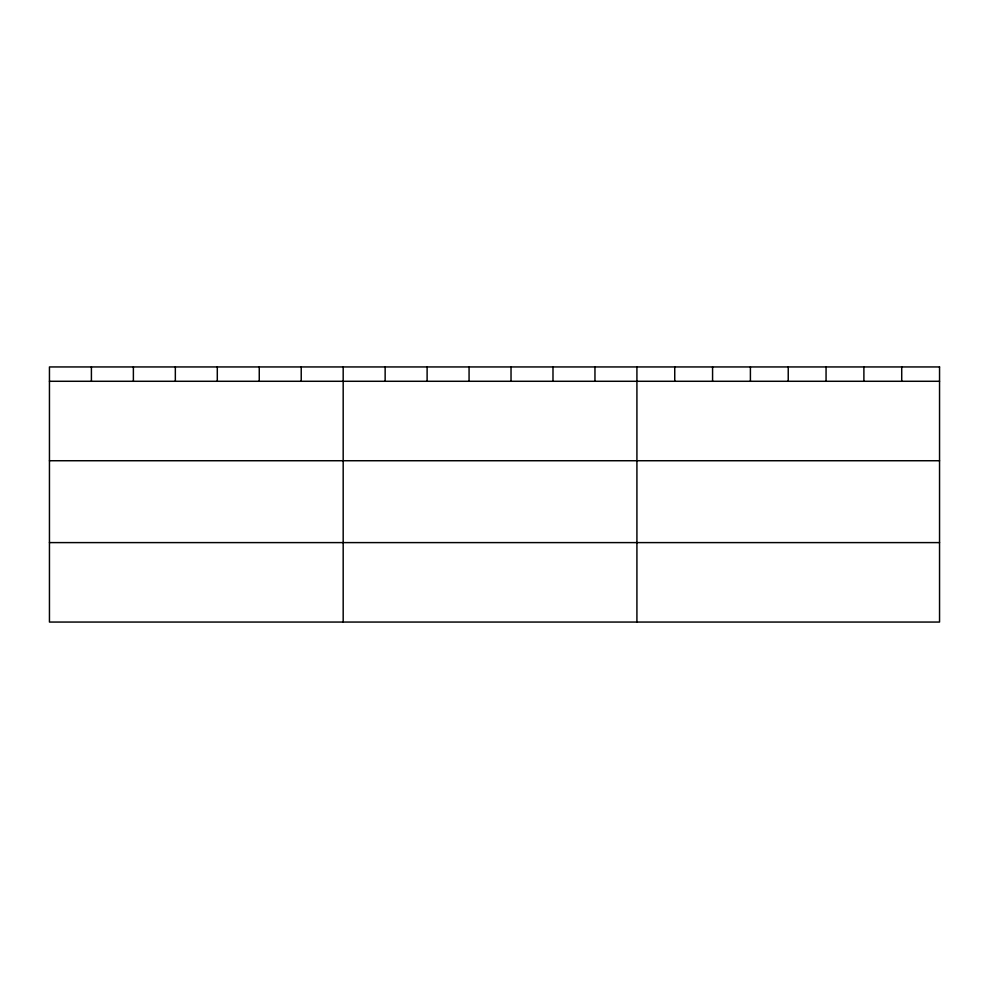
<?xml version="1.0" encoding="UTF-8"?>
<svg xmlns="http://www.w3.org/2000/svg" width="989" height="989" viewBox="0 0 989 989"><rect width="100%" height="100%" fill="white"/><g stroke="black" fill="none" stroke-linecap="round" stroke-linejoin="round"><path stroke-width="1.48" d="M49.45 381.284L939.55 381.284M49.45 460.738L939.55 460.738M49.45 542.602L939.55 542.602M901.721 366.944L901.721 381.284M863.891 366.944L863.891 381.284M826.062 366.944L826.062 381.284M788.233 366.944L788.233 381.284M750.404 366.944L750.404 381.284M712.575 366.944L712.575 381.284M674.745 366.944L674.745 381.284M636.916 366.944L636.916 622.056M594.958 366.944L594.958 381.284M552.987 366.944L552.987 381.284M511.029 366.944L511.029 381.284M469.07 366.944L469.07 381.284M427.112 366.944L427.112 381.284M385.141 366.944L385.141 381.284M343.183 366.944L343.183 622.056M301.225 366.944L301.225 381.284M259.254 366.944L259.254 381.284M217.296 366.944L217.296 381.284M175.337 366.944L175.337 381.284M133.379 366.944L133.379 381.284M91.408 366.944L91.408 381.284M939.55 366.944L49.45 366.944L49.45 622.056L939.55 622.056L939.55 366.944"/></g></svg>
